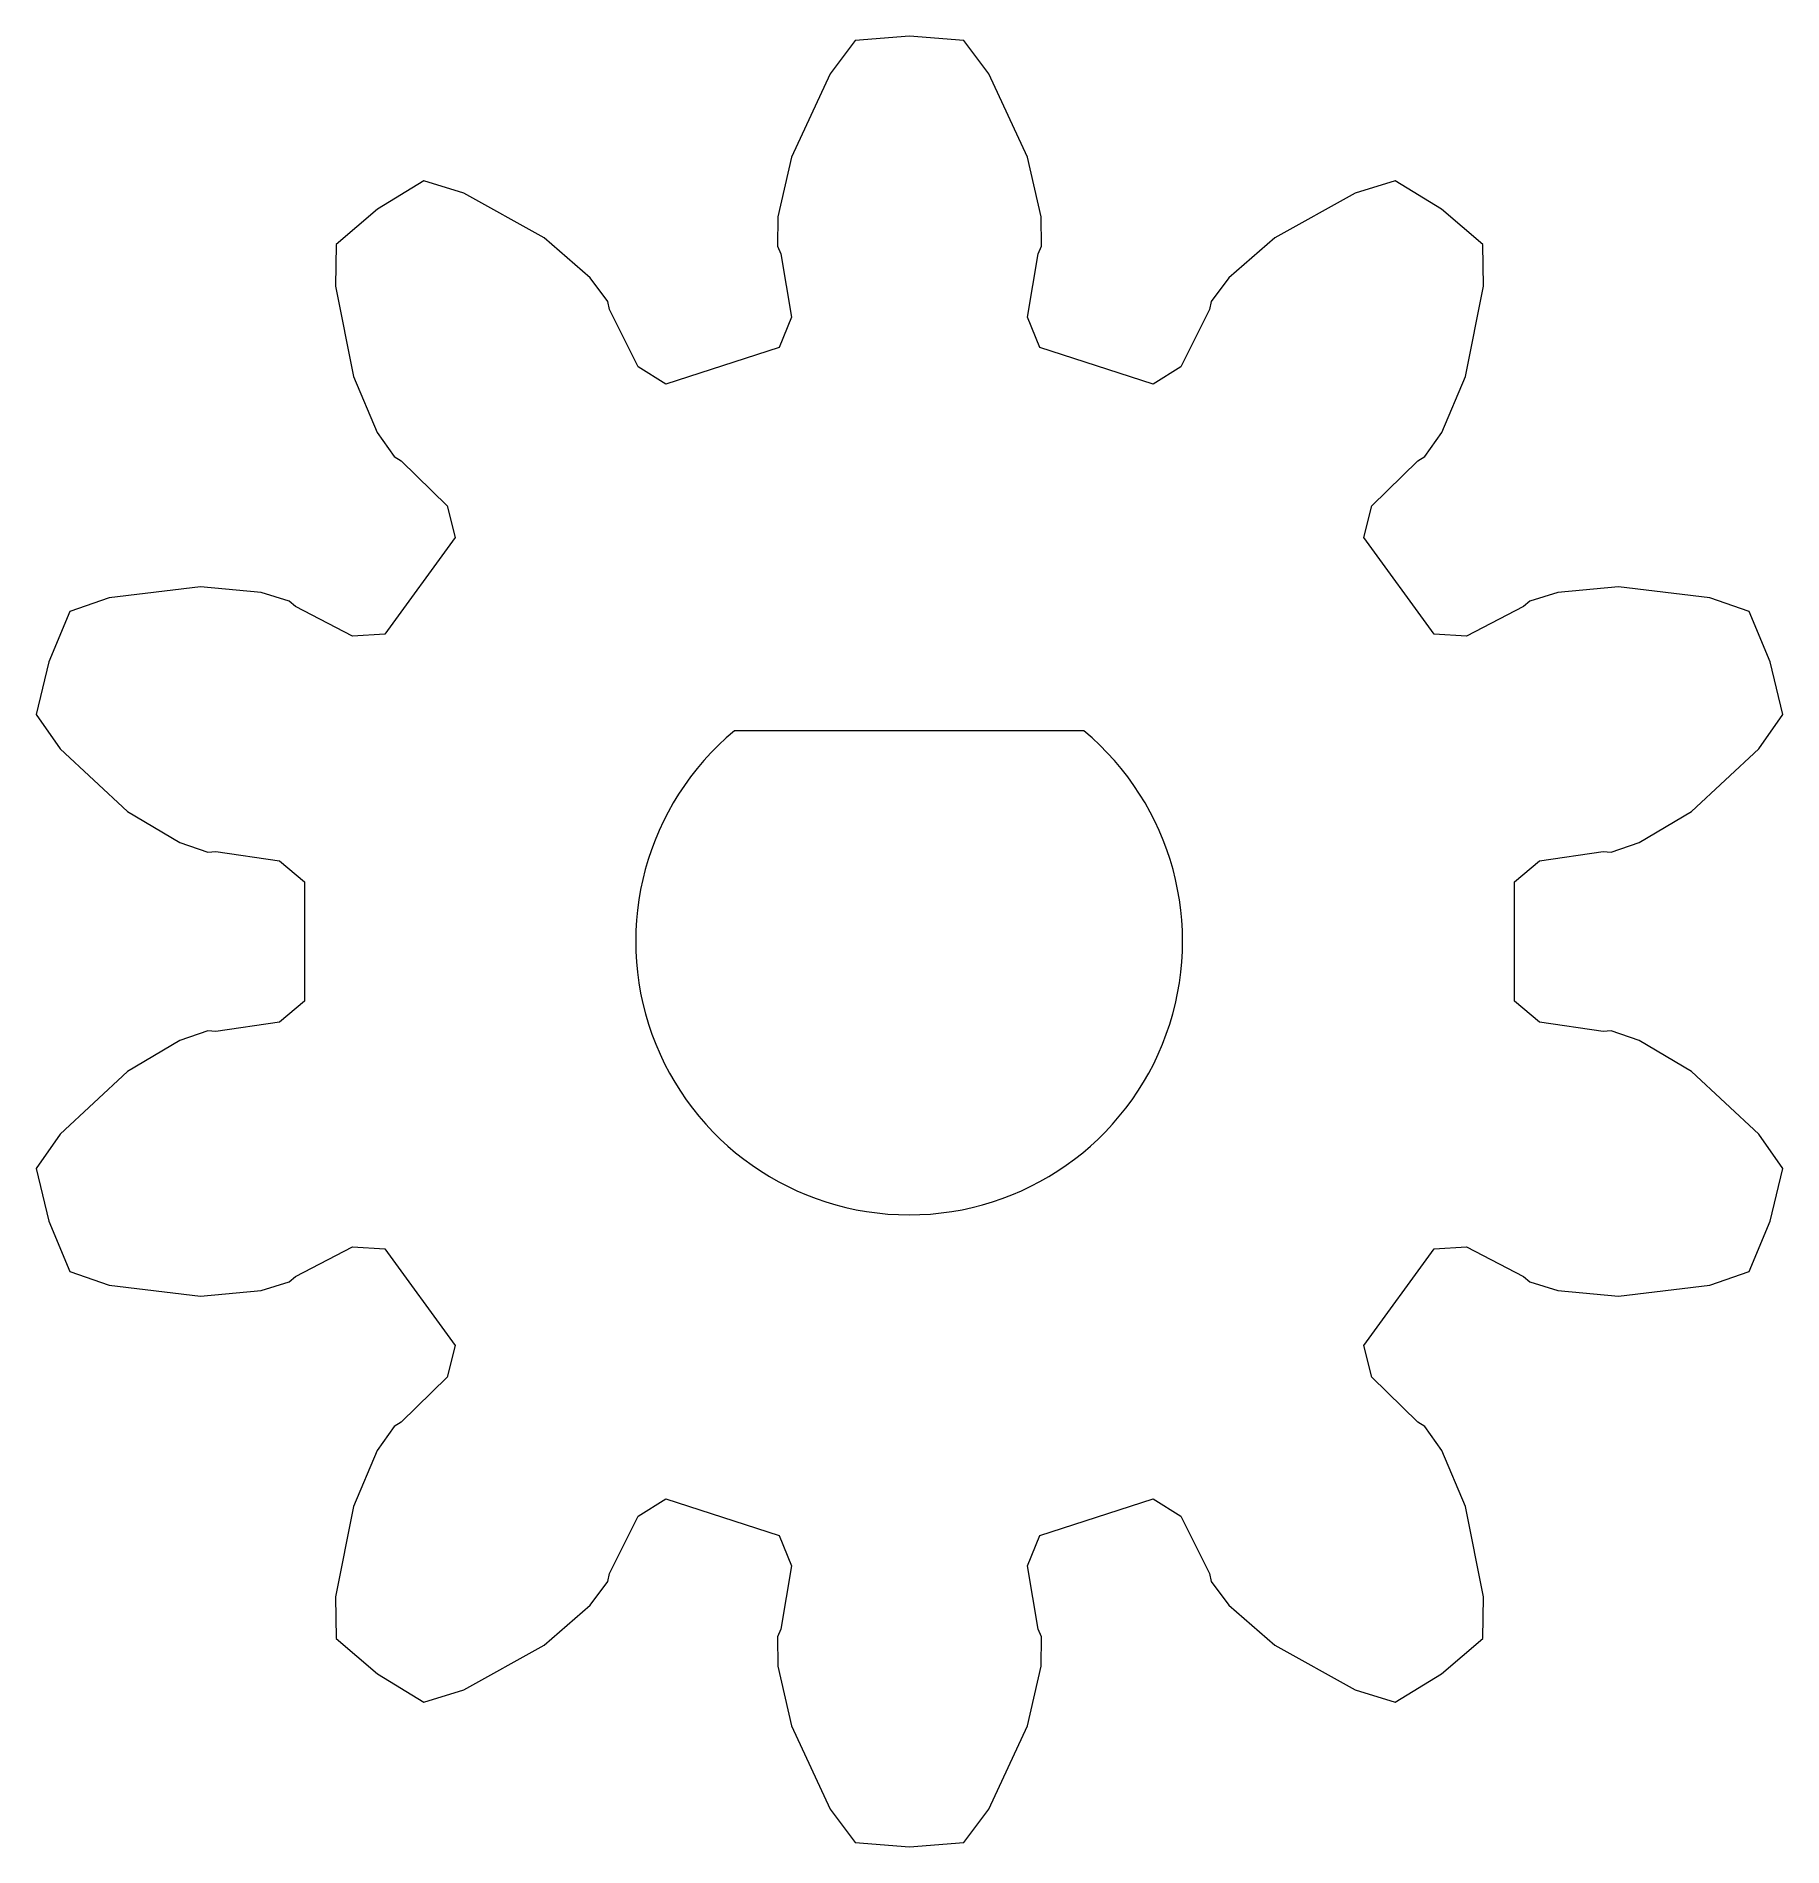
# Model space of a CAD drawing. Header units: inches. Extents: x 0.797 to 1.287, y -0.254 to 0.254.
import ezdxf

# ---------------------------------------------------------------- set-up
doc = ezdxf.new("R2010")
doc.units = ezdxf.units.IN
doc.header["$MEASUREMENT"] = 0

msp = doc.modelspace()

# ---------------------------------------------------------------- linework, layer by layer
at = {"color": 1, "lineweight": 5}
for p, q in [((1.041902028803376, 0.2540688557067416), (1.026685300821423, 0.252871273242276)), ((1.057118756785329, 0.252871273242276), (1.041902028803376, 0.2540688557067416)), ((1.026685300821423, 0.252871273242276), (1.019634870236426, 0.2434747394903682)), ((1.064169187370326, 0.2434747394903682), (1.057118756785329, 0.252871273242276)), ((1.019634870236426, 0.2434747394903682), (1.008787916855497, 0.2200874447153509)), ((1.075016140751255, 0.2200874447153514), (1.064169187370326, 0.2434747394903682)), ((1.008787916855497, 0.2200874447153509), (1.004975704759334, 0.2034180170041022)), ((1.078828352847419, 0.2034180170041023), (1.075016140751255, 0.2200874447153514)), ((0.9055786151993266, 0.2135213257381702), (0.8925641023521292, 0.2055460220081504)), ((0.91680567732229, 0.2100635093648323), (0.9055786151993266, 0.2135213257381702)), ((1.178225442407426, 0.2135213257381703), (1.166998380284462, 0.2100635093648323)), ((1.191239955254623, 0.2055460220081504), (1.178225442407426, 0.2135213257381703)), ((0.9393277539044265, 0.197518469669001), (0.91680567732229, 0.2100635093648323)), ((1.166998380284462, 0.2100635093648323), (1.144476303702325, 0.1975184696690009)), ((0.8925641023521292, 0.2055460220081504), (0.8809574321269653, 0.1956329891462941)), ((1.004975704759334, 0.2034180170041022), (1.004848199844235, 0.1951331798663115)), ((1.078955857762518, 0.19513317986631), (1.078828352847419, 0.2034180170041023)), ((1.202846625479787, 0.1956329891462942), (1.191239955254623, 0.2055460220081504)), ((0.8809574321269653, 0.1956329891462941), (0.8807766579280815, 0.1838868945326096)), ((0.9522099420492117, 0.1862733814128324), (0.9393277539044265, 0.197518469669001)), ((1.004848199844235, 0.1951331798663115), (1.005751687003971, 0.1930168549887236)), ((1.078052370602781, 0.1930168549887223), (1.078955857762518, 0.19513317986631)), ((1.144476303702325, 0.1975184696690009), (1.131594115557541, 0.1862733814128315)), ((1.20302739967867, 0.1838868945326098), (1.202846625479787, 0.1956329891462942)), ((1.005751687003971, 0.1930168549887236), (1.008760214471223, 0.175244537705857)), ((1.075043843135529, 0.1752445377058573), (1.078052370602781, 0.1930168549887223)), ((0.8807766579280815, 0.1838868945326096), (0.8857479952654889, 0.1585904963775501)), ((0.9571828007796329, 0.1796457528814197), (0.9522099420492117, 0.1862733814128324)), ((1.131594115557541, 0.1862733814128315), (1.126621256827121, 0.1796457528814202)), ((1.198056062341263, 0.1585904963775504), (1.20302739967867, 0.1838868945326098)), ((0.9576958088653114, 0.1774025536617038), (0.9571828007796329, 0.1796457528814197)), ((1.126621256827121, 0.1796457528814202), (1.126108248741441, 0.1774025536617048)), ((0.9657081650141919, 0.1612560788740747), (0.9576958088653114, 0.1774025536617038)), ((1.008760214471223, 0.175244537705857), (1.005347765934444, 0.166751528966036)), ((1.078456291672309, 0.1667515289660359), (1.075043843135529, 0.1752445377058573)), ((1.126108248741441, 0.1774025536617048), (1.11809589259256, 0.1612560788740744)), ((1.005347765934444, 0.166751528966036), (0.9734609591577348, 0.1563908773943106)), ((1.110343098449018, 0.1563908773943099), (1.078456291672309, 0.1667515289660359)), ((0.8857479952654889, 0.1585904963775501), (0.8924618946663592, 0.1428638840239101)), ((0.9734609591577348, 0.1563908773943106), (0.9657081650141919, 0.1612560788740747)), ((1.11809589259256, 0.1612560788740744), (1.110343098449018, 0.1563908773943099)), ((1.191342162940394, 0.14286388402391), (1.198056062341263, 0.1585904963775504)), ((0.8924618946663592, 0.1428638840239101), (0.897228446110416, 0.1360863644751185)), ((1.186575611496336, 0.1360863644751167), (1.191342162940394, 0.14286388402391)), ((0.897228446110416, 0.1360863644751185), (0.8992033271289476, 0.1349052781116599)), ((0.8992033271289476, 0.1349052781116599), (0.9120835829759301, 0.1222955394767647)), ((1.171720474630822, 0.1222955394767648), (1.184600730477804, 0.1349052781116593)), ((1.184600730477804, 0.1349052781116593), (1.186575611496336, 0.1360863644751167)), ((0.9120835829759301, 0.1222955394767647), (0.9143149194021037, 0.1134187641487488)), ((1.169489138204649, 0.1134187641487482), (1.171720474630822, 0.1222955394767648)), ((0.9143149194021037, 0.1134187641487488), (0.894607789021397, 0.08629422618837616)), ((1.189196268585355, 0.08629422618837518), (1.169489138204649, 0.1134187641487482)), ((0.8428192536976212, 0.09950415261495786), (0.8172247216714256, 0.0964151584580122)), ((0.8598508598691915, 0.09797864532123296), (0.8428192536976212, 0.09950415261495786)), ((0.8677696094011653, 0.09553975423039131), (0.8598508598691915, 0.09797864532123296)), ((1.223953197737561, 0.09797864532123181), (1.216034448205589, 0.09553975423039071)), ((1.24098480390913, 0.099504152614958), (1.223953197737561, 0.09797864532123181)), ((1.266579335935326, 0.0964151584580123), (1.24098480390913, 0.099504152614958)), ((0.8061093841476613, 0.09261348912502107), (0.8002681879958263, 0.0785115941547795)), ((0.8172247216714256, 0.0964151584580122), (0.8061093841476613, 0.09261348912502107)), ((0.869503161080034, 0.09402650652694107), (0.8677696094011653, 0.09553975423039131)), ((0.885475953126143, 0.08567327880492939), (0.869503161080034, 0.09402650652694107)), ((1.214300896526719, 0.09402650652694186), (1.198328104480608, 0.08567327880492935)), ((1.216034448205589, 0.09553975423039071), (1.214300896526719, 0.09402650652694186)), ((1.27769467345909, 0.09261348912502122), (1.266579335935326, 0.0964151584580123)), ((1.283535869610926, 0.07851159415477964), (1.27769467345909, 0.09261348912502122)), ((0.894607789021397, 0.08629422618837616), (0.885475953126143, 0.08567327880492939)), ((1.198328104480608, 0.08567327880492935), (1.189196268585355, 0.08629422618837518)), ((0.8002681879958263, 0.0785115941547795), (0.796704929057253, 0.06366955251716705)), ((1.287099128549499, 0.06366955251716708), (1.283535869610926, 0.07851159415477964)), ((0.796704929057253, 0.06366955251716705), (0.8034628608441673, 0.05406050594906142)), ((1.280341196762585, 0.0540605059490619), (1.287099128549499, 0.06366955251716708)), ((1.090859022750654, 0.05911162418066319), (0.9927492920862673, 0.05911162418066317)), ((0.8034628608441673, 0.05406050594906142), (0.822353607006563, 0.03651736871624231)), ((1.26145045060019, 0.03651736871624278), (1.280341196762585, 0.0540605059490619)), ((0.822353607006563, 0.03651736871624231), (0.8370291365303815, 0.02774060311140729)), ((1.246774921076372, 0.02774060311140656), (1.26145045060019, 0.03651736871624278)), ((0.8370291365303815, 0.02774060311140729), (0.8448690836910892, 0.02505918325983642)), ((1.238934973915662, 0.02505918325983497), (1.246774921076372, 0.02774060311140656)), ((0.8448690836910892, 0.02505918325983642), (0.8471610211430743, 0.02526447025769907)), ((0.8471610211430743, 0.02526447025769907), (0.8649931854200347, 0.02263380184005273)), ((0.8649931854200347, 0.02263380184005273), (0.8720160121346984, 0.01676388638864769)), ((1.211788045472054, 0.01676388638864663), (1.218810872186718, 0.02263380184005297)), ((1.218810872186718, 0.02263380184005297), (1.236643036463677, 0.02526447025769908)), ((1.236643036463677, 0.02526447025769908), (1.238934973915662, 0.02505918325983497)), ((0.8720160121346984, 0.01676388638864769), (0.872016012134698, -0.01676388638864675)), ((1.211788045472054, -0.01676388638864765), (1.211788045472054, 0.01676388638864663)), ((0.872016012134698, -0.01676388638864675), (0.8649931854200344, -0.02263380184005296)), ((1.218810872186717, -0.02263380184005276), (1.211788045472054, -0.01676388638864765)), ((0.8448690836910903, -0.02505918325983498), (0.8370291365303807, -0.0277406031114065)), ((0.8471610211430755, -0.0252644702576991), (0.8448690836910903, -0.02505918325983498)), ((0.8649931854200344, -0.02263380184005296), (0.8471610211430755, -0.0252644702576991)), ((1.236643036463678, -0.02526447025769909), (1.218810872186717, -0.02263380184005276)), ((1.238934973915663, -0.02505918325983643), (1.236643036463678, -0.02526447025769909)), ((1.246774921076371, -0.02774060311140742), (1.238934973915663, -0.02505918325983643)), ((0.8370291365303807, -0.0277406031114065), (0.8223536070065627, -0.03651736871624275)), ((1.261450450600189, -0.03651736871624231), (1.246774921076371, -0.02774060311140742)), ((0.8223536070065627, -0.03651736871624275), (0.8034628608441672, -0.05406050594906173)), ((1.280341196762585, -0.05406050594906171), (1.261450450600189, -0.03651736871624231)), ((0.8034628608441672, -0.05406050594906173), (0.796704929057253, -0.06366955251716727)), ((1.287099128549499, -0.06366955251716719), (1.280341196762585, -0.05406050594906171)), ((0.796704929057253, -0.06366955251716727), (0.8002681879958263, -0.0785115941547797)), ((1.283535869610926, -0.07851159415477803), (1.287099128549499, -0.06366955251716719)), ((0.8002681879958263, -0.0785115941547797), (0.8061093841476613, -0.09261348912502129)), ((1.27769467345909, -0.09261348912502113), (1.283535869610926, -0.07851159415477803)), ((0.8695031610800328, -0.09402650652694187), (0.8854759531261432, -0.08567327880492938)), ((0.8854759531261432, -0.08567327880492938), (0.8946077890213966, -0.08629422618837519)), ((0.8946077890213966, -0.08629422618837519), (0.9143149194021031, -0.1134187641487483)), ((1.169489138204648, -0.1134187641487488), (1.189196268585355, -0.08629422618837615)), ((1.189196268585355, -0.08629422618837615), (1.198328104480609, -0.08567327880492935)), ((1.198328104480609, -0.08567327880492935), (1.214300896526718, -0.0940265065269411)), ((0.8061093841476613, -0.09261348912502129), (0.8172247216714257, -0.0964151584580123)), ((0.8172247216714257, -0.0964151584580123), (0.8428192536976216, -0.09950415261495803)), ((0.8598508598691916, -0.09797864532123181), (0.8677696094011633, -0.09553975423039077)), ((0.8677696094011633, -0.09553975423039077), (0.8695031610800328, -0.09402650652694187)), ((1.214300896526718, -0.0940265065269411), (1.216034448205587, -0.09553975423039128)), ((1.216034448205587, -0.09553975423039128), (1.223953197737561, -0.09797864532123295)), ((1.240984803909131, -0.09950415261495783), (1.266579335935327, -0.09641515845801214)), ((1.266579335935327, -0.09641515845801214), (1.27769467345909, -0.09261348912502113)), ((0.8428192536976216, -0.09950415261495803), (0.8598508598691916, -0.09797864532123181)), ((1.223953197737561, -0.09797864532123295), (1.240984803909131, -0.09950415261495783)), ((0.9143149194021031, -0.1134187641487483), (0.9120835829759301, -0.1222955394767649)), ((1.171720474630822, -0.1222955394767647), (1.169489138204648, -0.1134187641487488)), ((0.9120835829759301, -0.1222955394767649), (0.8992033271289486, -0.1349052781116592)), ((1.184600730477805, -0.1349052781116599), (1.171720474630822, -0.1222955394767647)), ((0.897228446110416, -0.1360863644751167), (0.8924618946663582, -0.14286388402391)), ((0.8992033271289486, -0.1349052781116592), (0.897228446110416, -0.1360863644751167)), ((1.186575611496336, -0.1360863644751185), (1.184600730477805, -0.1349052781116599)), ((1.191342162940393, -0.14286388402391), (1.186575611496336, -0.1360863644751185)), ((0.8924618946663582, -0.14286388402391), (0.8857479952654889, -0.1585904963775504)), ((1.198056062341263, -0.1585904963775501), (1.191342162940393, -0.14286388402391)), ((0.9657081650141921, -0.1612560788740744), (0.9734609591577342, -0.15639087739431)), ((0.9734609591577342, -0.15639087739431), (1.005347765934443, -0.1667515289660359)), ((1.078456291672308, -0.1667515289660359), (1.110343098449017, -0.1563908773943105)), ((1.110343098449017, -0.1563908773943105), (1.11809589259256, -0.1612560788740747)), ((0.8857479952654889, -0.1585904963775504), (0.8807766579280816, -0.1838868945326098)), ((0.9576958088653112, -0.1774025536617045), (0.9657081650141921, -0.1612560788740744)), ((1.11809589259256, -0.1612560788740747), (1.12610824874144, -0.1774025536617037)), ((1.203027399678671, -0.1838868945326095), (1.198056062341263, -0.1585904963775501)), ((1.005347765934443, -0.1667515289660359), (1.008760214471223, -0.1752445377058573)), ((1.075043843135529, -0.1752445377058572), (1.078456291672308, -0.1667515289660359)), ((0.9571828007796316, -0.17964575288142), (0.9576958088653112, -0.1774025536617045)), ((1.008760214471223, -0.1752445377058573), (1.005751687003971, -0.1930168549887223)), ((1.078052370602781, -0.1930168549887236), (1.075043843135529, -0.1752445377058572)), ((1.12610824874144, -0.1774025536617037), (1.126621256827119, -0.1796457528814198)), ((0.9522099420492112, -0.1862733814128312), (0.9571828007796316, -0.17964575288142)), ((1.126621256827119, -0.1796457528814198), (1.13159411555754, -0.1862733814128322)), ((0.8807766579280816, -0.1838868945326098), (0.8809574321269654, -0.1956329891462942)), ((0.9393277539044265, -0.1975184696690011), (0.9522099420492112, -0.1862733814128312)), ((1.13159411555754, -0.1862733814128322), (1.144476303702326, -0.197518469669001)), ((1.202846625479787, -0.195632989146294), (1.203027399678671, -0.1838868945326095)), ((1.005751687003971, -0.1930168549887223), (1.004848199844234, -0.19513317986631)), ((1.078955857762517, -0.1951331798663116), (1.078052370602781, -0.1930168549887236)), ((0.8809574321269654, -0.1956329891462942), (0.8925641023521295, -0.2055460220081506)), ((0.9168056773222902, -0.2100635093648323), (0.9393277539044265, -0.1975184696690011)), ((1.004848199844234, -0.19513317986631), (1.004975704759334, -0.2034180170041023)), ((1.078828352847418, -0.2034180170041021), (1.078955857762517, -0.1951331798663116)), ((1.144476303702326, -0.197518469669001), (1.166998380284462, -0.2100635093648323)), ((1.191239955254623, -0.2055460220081504), (1.202846625479787, -0.195632989146294)), ((0.8925641023521295, -0.2055460220081506), (0.9055786151993267, -0.2135213257381703)), ((1.004975704759334, -0.2034180170041023), (1.008787916855497, -0.2200874447153514)), ((1.075016140751256, -0.2200874447153508), (1.078828352847418, -0.2034180170041021)), ((1.178225442407426, -0.2135213257381702), (1.191239955254623, -0.2055460220081504)), ((0.9055786151993267, -0.2135213257381703), (0.9168056773222902, -0.2100635093648323)), ((1.166998380284462, -0.2100635093648323), (1.178225442407426, -0.2135213257381702)), ((1.008787916855497, -0.2200874447153514), (1.019634870236426, -0.243474739490368)), ((1.064169187370327, -0.2434747394903679), (1.075016140751256, -0.2200874447153508)), ((1.019634870236426, -0.243474739490368), (1.026685300821423, -0.252871273242276)), ((1.057118756785329, -0.2528712732422759), (1.064169187370327, -0.2434747394903679)), ((1.026685300821423, -0.252871273242276), (1.041902028803376, -0.2540688557067416)), ((1.041902028803376, -0.2540688557067416), (1.057118756785329, -0.2528712732422759))]:
    msp.add_line(p, q, dxfattribs=at)
msp.add_arc((1.041804157418461, 5.650607042694386e-05), 0.0767716535433071, 129.7151372318262, 50.28486276817392, dxfattribs=at)

doc.saveas('drawing.dxf')
